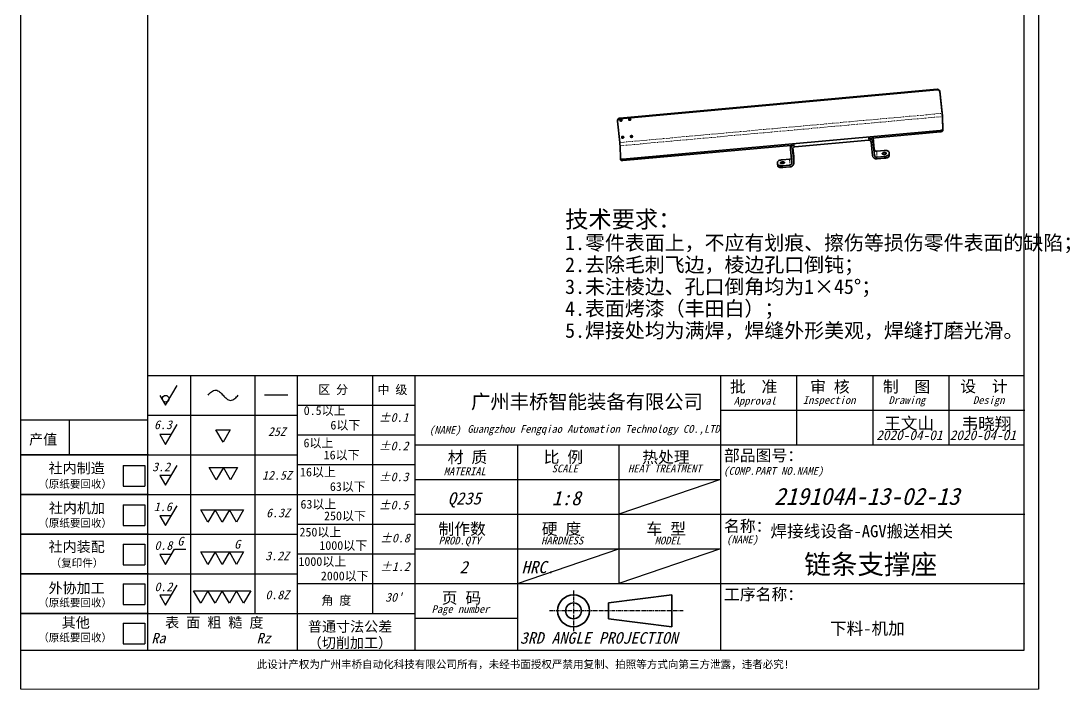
# Model space of a CAD drawing. Header units: millimetres. Extents: x -168473 to -148463, y 295526 to 306160.
# Drawn here: x -151616 to -149893, y 299127 to 300224 of the extents above; entities that cross this region are included whole.
import ezdxf

# ---------------------------------------------------------------- set-up
doc = ezdxf.new("R2010")
doc.units = ezdxf.units.MM
for name, pattern in [('CENTER', [10.16, 6.35, -1.27, 1.27, -1.27]), ('CENTERX2', [20.32, 12.7, -2.54, 2.54, -2.54]), ('PHANTOM', [12.7, 6.35, -1.27, 1.27, -1.27, 1.27, -1.27])]:
    doc.linetypes.add(name, pattern=pattern)
for name, color, linetype in [('SLD-0', 7, 'Continuous'), ('中心线层', 1, 'CENTERX2'), ('尺寸', 7, 'Continuous')]:
    doc.layers.add(name, color=color, linetype=linetype)
doc.layers.add('图框', color=7, linetype='Continuous', lineweight=20)
doc.layers.add('轮廓实线层', color=7, linetype='Continuous', lineweight=35)
doc.styles.add('SLDTEXTSTYLE0', font='')
doc.styles.add('SLDTEXTSTYLE1', font='')
doc.styles.add('SLDTEXTSTYLE2', font='')
doc.styles.get('SLDTEXTSTYLE0').set_extended_font_data('宋体')
doc.styles.get('SLDTEXTSTYLE1').set_extended_font_data('宋体', italic=True, bold=True)
doc.styles.get('SLDTEXTSTYLE2').set_extended_font_data('宋体')

msp = doc.modelspace()

# ---------------------------------------------------------------- linework, layer by layer
at = {"color": 7, "linetype": 'Continuous', "lineweight": 35}
for p, q in [((-150632.466, 300064.409), (-150110.861, 300111.625)), ((-150632.447, 300063.424), (-150110.841, 300110.641)), ((-150102.807, 300073.146), (-150106.499, 300108.356)), ((-150102.787, 300072.161), (-150106.479, 300107.371)), ((-150617.844, 300062.624), (-150617.91, 300062.029)), ((-150617.534, 300063.151), (-150617.844, 300062.624)), ((-150617.026, 300063.531), (-150617.534, 300063.151)), ((-150616.398, 300063.705), (-150617.026, 300063.531)), ((-150615.746, 300063.646), (-150616.398, 300063.705)), ((-150615.169, 300063.365), (-150615.746, 300063.646)), ((-150614.754, 300062.903), (-150615.169, 300063.365)), ((-150614.566, 300062.331), (-150614.754, 300062.903)), ((-150101.959, 300046.045), (-150102.374, 300066.89)), ((-150101.731, 300043.868), (-150102.146, 300064.712)), ((-150636.085, 300060.7), (-150636.065, 300059.715)), ((-150632.356, 300024.224), (-150636.048, 300059.434)), ((-150632.179, 300061.326), (-150632.245, 300060.731)), ((-150632.245, 300060.731), (-150632.056, 300060.159)), ((-150631.868, 300061.853), (-150632.179, 300061.326)), ((-150632.056, 300060.159), (-150631.642, 300059.697)), ((-150631.36, 300062.233), (-150631.868, 300061.853)), ((-150631.642, 300059.697), (-150631.065, 300059.416)), ((-150630.732, 300062.407), (-150631.36, 300062.233)), ((-150631.065, 300059.416), (-150630.412, 300059.358)), ((-150630.08, 300062.349), (-150630.732, 300062.407)), ((-150630.412, 300059.358), (-150629.785, 300059.532)), ((-150629.503, 300062.068), (-150630.08, 300062.349)), ((-150629.785, 300059.532), (-150629.277, 300059.911)), ((-150629.089, 300061.606), (-150629.503, 300062.068)), ((-150629.277, 300059.911), (-150628.966, 300060.439)), ((-150628.9, 300061.034), (-150629.089, 300061.606)), ((-150628.966, 300060.439), (-150628.9, 300061.034)), ((-150617.91, 300062.029), (-150617.722, 300061.457)), ((-150617.722, 300061.457), (-150617.308, 300060.995)), ((-150617.308, 300060.995), (-150616.73, 300060.714)), ((-150616.73, 300060.714), (-150616.078, 300060.655)), ((-150616.078, 300060.655), (-150615.45, 300060.829)), ((-150615.45, 300060.829), (-150614.943, 300061.209)), ((-150614.943, 300061.209), (-150614.632, 300061.736)), ((-150614.632, 300061.736), (-150614.566, 300062.331)), ((-150102.612, 300045.073), (-150102.25, 300045.39)), ((-150102.25, 300045.39), (-150102.029, 300045.718)), ((-150102.029, 300045.718), (-150101.959, 300046.045)), ((-150629.24, 300033.303), (-150629.307, 300032.708)), ((-150629.307, 300032.708), (-150629.118, 300032.136)), ((-150628.93, 300033.83), (-150629.24, 300033.303)), ((-150629.118, 300032.136), (-150628.704, 300031.674)), ((-150628.422, 300034.21), (-150628.93, 300033.83)), ((-150628.704, 300031.674), (-150628.127, 300031.393)), ((-150627.794, 300034.384), (-150628.422, 300034.21)), ((-150628.127, 300031.393), (-150627.474, 300031.335)), ((-150627.142, 300034.326), (-150627.794, 300034.384)), ((-150627.514, 299996.828), (-150105.908, 300044.044)), ((-150627.474, 300031.335), (-150626.847, 300031.509)), ((-150626.565, 300034.045), (-150627.142, 300034.326)), ((-150626.847, 300031.509), (-150626.339, 300031.889)), ((-150626.15, 300033.583), (-150626.565, 300034.045)), ((-150626.339, 300031.889), (-150626.028, 300032.416)), ((-150625.962, 300033.011), (-150626.15, 300033.583)), ((-150626.028, 300032.416), (-150625.962, 300033.011)), ((-150614.906, 300034.601), (-150614.972, 300034.006)), ((-150614.972, 300034.006), (-150614.784, 300033.434)), ((-150614.596, 300035.128), (-150614.906, 300034.601)), ((-150614.784, 300033.434), (-150614.37, 300032.972)), ((-150614.088, 300035.508), (-150614.596, 300035.128)), ((-150614.37, 300032.972), (-150613.792, 300032.691)), ((-150613.46, 300035.682), (-150614.088, 300035.508)), ((-150613.792, 300032.691), (-150613.14, 300032.632)), ((-150612.808, 300035.623), (-150613.46, 300035.682)), ((-150613.14, 300032.632), (-150612.512, 300032.806)), ((-150612.231, 300035.342), (-150612.808, 300035.623)), ((-150612.512, 300032.806), (-150612.004, 300033.186)), ((-150611.816, 300034.88), (-150612.231, 300035.342)), ((-150612.004, 300033.186), (-150611.694, 300033.713)), ((-150611.628, 300034.308), (-150611.816, 300034.88)), ((-150611.694, 300033.713), (-150611.628, 300034.308)), ((-150224.031, 300028.221), (-150345.075, 300017.264)), ((-150224.335, 300031.125), (-150105.68, 300041.866)), ((-150214.396, 300013.308), (-150216.339, 300031.849)), ((-150105.908, 300044.044), (-150105.132, 300044.146)), ((-150104.904, 300041.968), (-150105.68, 300041.866)), ((-150105.132, 300044.146), (-150104.387, 300044.307)), ((-150104.159, 300042.129), (-150104.904, 300041.968)), ((-150104.387, 300044.307), (-150103.702, 300044.521)), ((-150103.473, 300042.343), (-150104.159, 300042.129)), ((-150103.702, 300044.521), (-150103.102, 300044.779)), ((-150102.874, 300042.601), (-150103.473, 300042.343)), ((-150103.102, 300044.779), (-150102.612, 300045.073)), ((-150102.384, 300042.895), (-150102.874, 300042.601)), ((-150102.021, 300043.212), (-150102.384, 300042.895)), ((-150101.801, 300043.54), (-150102.021, 300043.212)), ((-150101.731, 300043.868), (-150101.801, 300043.54)), ((-150631.528, 299998.108), (-150631.943, 300018.953)), ((-150627.285, 299994.65), (-150345.379, 300020.168)), ((-150352.014, 300019.567), (-150351.893, 300013.491)), ((-150351.861, 300012.985), (-150349.578, 299991.206)), ((-150348.676, 300013.274), (-150346.393, 299991.494)), ((-150348.08, 300015.565), (-150346.589, 300001.342)), ((-150217.385, 300003.172), (-150219.668, 300024.952)), ((-150214.2, 300003.46), (-150216.483, 300025.24)), ((-150198.088, 300011.12), (-150210.033, 300010.039)), ((-150196.533, 300011.197), (-150198.088, 300011.12)), ((-150195.036, 300011.146), (-150196.533, 300011.197)), ((-150193.653, 300010.967), (-150195.036, 300011.146)), ((-150192.438, 300010.668), (-150193.653, 300010.967)), ((-150631.528, 299998.108), (-150631.445, 299997.795)), ((-150631.524, 299998.052), (-150631.296, 299995.874)), ((-150631.445, 299997.795), (-150631.212, 299997.508)), ((-150631.217, 299995.617), (-150631.296, 299995.874)), ((-150630.984, 299995.33), (-150631.217, 299995.617)), ((-150631.212, 299997.508), (-150630.839, 299997.257)), ((-150630.61, 299995.079), (-150630.984, 299995.33)), ((-150630.839, 299997.257), (-150630.339, 299997.053)), ((-150630.11, 299994.875), (-150630.61, 299995.079)), ((-150630.339, 299997.053), (-150629.731, 299996.904)), ((-150629.503, 299994.726), (-150630.11, 299994.875)), ((-150629.731, 299996.904), (-150629.04, 299996.815)), ((-150628.811, 299994.637), (-150629.503, 299994.726)), ((-150629.04, 299996.815), (-150628.291, 299996.789)), ((-150628.063, 299994.611), (-150628.811, 299994.637)), ((-150628.291, 299996.789), (-150627.514, 299996.828)), ((-150627.285, 299994.65), (-150628.063, 299994.611)), ((-150371.913, 299993.924), (-150372.637, 299993.29)), ((-150370.932, 299994.511), (-150371.913, 299993.924)), ((-150369.734, 299995.028), (-150370.932, 299994.511)), ((-150368.363, 299995.456), (-150369.734, 299995.028)), ((-150366.873, 299995.778), (-150368.363, 299995.456)), ((-150365.32, 299995.982), (-150366.873, 299995.778)), ((-150353.375, 299997.063), (-150365.32, 299995.982)), ((-150346.589, 300001.342), (-150346.557, 300000.836)), ((-150346.361, 299990.989), (-150346.557, 300000.836)), ((-150197.892, 300001.272), (-150209.837, 300000.191)), ((-150197.588, 299998.368), (-150209.533, 299997.287)), ((-150201.437, 300006.301), (-150201.574, 300005.872)), ((-150201.574, 300005.872), (-150201.42, 300005.469)), ((-150201.021, 300006.722), (-150201.437, 300006.301)), ((-150201.42, 300005.469), (-150200.989, 300005.125)), ((-150200.359, 300007.1), (-150201.021, 300006.722)), ((-150200.989, 300005.125), (-150200.315, 300004.867)), ((-150199.505, 300007.405), (-150200.359, 300007.1)), ((-150200.315, 300004.867), (-150199.452, 300004.718)), ((-150198.529, 300007.612), (-150199.505, 300007.405)), ((-150199.452, 300004.718), (-150198.471, 300004.688)), ((-150197.509, 300007.704), (-150198.529, 300007.612)), ((-150198.471, 300004.688), (-150197.451, 300004.78)), ((-150198.225, 300004.708), (-150198.315, 300004.694)), ((-150197.361, 300004.794), (-150198.225, 300004.708)), ((-150197.892, 300001.272), (-150196.34, 300001.476)), ((-150196.035, 299998.572), (-150197.588, 299998.368)), ((-150196.528, 300007.675), (-150197.509, 300007.704)), ((-150197.451, 300004.78), (-150196.475, 300004.987)), ((-150195.666, 300007.525), (-150196.528, 300007.675)), ((-150196.475, 300004.987), (-150195.621, 300005.292)), ((-150196.34, 300001.476), (-150194.85, 300001.798)), ((-150194.545, 299998.894), (-150196.035, 299998.572)), ((-150194.991, 300007.268), (-150195.666, 300007.525)), ((-150195.621, 300005.292), (-150194.96, 300005.67)), ((-150194.56, 300006.923), (-150194.991, 300007.268)), ((-150194.96, 300005.67), (-150194.543, 300006.091)), ((-150194.85, 300001.798), (-150193.479, 300002.226)), ((-150194.407, 300006.52), (-150194.56, 300006.923)), ((-150193.174, 299999.322), (-150194.545, 299998.894)), ((-150194.543, 300006.091), (-150194.407, 300006.52)), ((-150193.479, 300002.226), (-150192.28, 300002.743)), ((-150191.976, 299999.839), (-150193.174, 299999.322)), ((-150191.438, 300010.26), (-150192.438, 300010.668)), ((-150192.28, 300002.743), (-150191.3, 300003.33)), ((-150190.995, 300000.427), (-150191.976, 299999.839)), ((-150190.69, 300009.76), (-150191.438, 300010.26)), ((-150191.3, 300003.33), (-150190.575, 300003.965)), ((-150190.271, 300001.061), (-150190.995, 300000.427)), ((-150190.225, 300009.185), (-150190.69, 300009.76)), ((-150190.575, 300003.965), (-150190.134, 300004.621)), ((-150189.83, 300001.717), (-150190.271, 300001.061)), ((-150190.059, 300008.558), (-150190.225, 300009.185)), ((-150190.134, 300004.621), (-150189.994, 300005.276)), ((-150189.762, 300005.768), (-150190.066, 300008.672)), ((-150190.059, 300008.558), (-150189.994, 300005.276)), ((-150189.689, 300002.372), (-150189.83, 300001.717)), ((-150189.762, 300005.768), (-150189.755, 300005.654)), ((-150189.755, 300005.654), (-150189.689, 300002.372)), ((-150373.078, 299992.633), (-150373.218, 299991.978)), ((-150373.218, 299991.978), (-150373.153, 299988.696)), ((-150373.153, 299988.696), (-150372.987, 299988.069)), ((-150373.146, 299988.583), (-150372.842, 299985.679)), ((-150372.637, 299993.29), (-150373.078, 299992.633)), ((-150372.987, 299988.069), (-150372.522, 299987.495)), ((-150372.683, 299985.165), (-150372.842, 299985.679)), ((-150372.217, 299984.591), (-150372.683, 299985.165)), ((-150372.522, 299987.495), (-150371.775, 299986.994)), ((-150371.47, 299984.09), (-150372.217, 299984.591)), ((-150371.775, 299986.994), (-150370.774, 299986.586)), ((-150370.47, 299983.682), (-150371.47, 299984.09)), ((-150370.774, 299986.586), (-150369.56, 299986.287)), ((-150369.255, 299983.383), (-150370.47, 299983.682)), ((-150369.56, 299986.287), (-150368.177, 299986.108)), ((-150367.872, 299983.204), (-150369.255, 299983.383)), ((-150368.669, 299991.163), (-150368.806, 299990.734)), ((-150368.806, 299990.734), (-150368.652, 299990.331)), ((-150368.253, 299991.584), (-150368.669, 299991.163)), ((-150368.652, 299990.331), (-150368.221, 299989.987)), ((-150367.591, 299991.962), (-150368.253, 299991.584)), ((-150368.221, 299989.987), (-150367.547, 299989.729)), ((-150368.177, 299986.108), (-150366.679, 299986.057)), ((-150366.375, 299983.153), (-150367.872, 299983.204)), ((-150366.738, 299992.267), (-150367.591, 299991.962)), ((-150367.547, 299989.729), (-150366.684, 299989.58)), ((-150365.761, 299992.474), (-150366.738, 299992.267)), ((-150366.684, 299989.58), (-150365.703, 299989.55)), ((-150366.679, 299986.057), (-150365.124, 299986.134)), ((-150364.82, 299983.23), (-150366.375, 299983.153)), ((-150364.741, 299992.566), (-150365.761, 299992.474)), ((-150365.703, 299989.55), (-150364.683, 299989.642)), ((-150365.457, 299989.57), (-150365.547, 299989.556)), ((-150364.593, 299989.656), (-150365.457, 299989.57)), ((-150353.179, 299987.216), (-150365.124, 299986.134)), ((-150352.875, 299984.312), (-150364.82, 299983.23)), ((-150363.76, 299992.536), (-150364.741, 299992.566)), ((-150364.683, 299989.642), (-150363.707, 299989.849)), ((-150362.898, 299992.387), (-150363.76, 299992.536)), ((-150363.707, 299989.849), (-150362.853, 299990.154)), ((-150362.224, 299992.13), (-150362.898, 299992.387)), ((-150362.853, 299990.154), (-150362.192, 299990.532)), ((-150361.792, 299991.785), (-150362.224, 299992.13)), ((-150362.192, 299990.532), (-150361.776, 299990.953)), ((-150361.639, 299991.382), (-150361.792, 299991.785)), ((-150361.776, 299990.953), (-150361.639, 299991.382))]:
    msp.add_line(p, q, dxfattribs=at)
at = {"color": 8, "linetype": 'PHANTOM', "lineweight": 18}
for p, q in [((-150110.841, 300110.641), (-150110.861, 300111.625)), ((-150106.499, 300108.356), (-150106.479, 300107.371)), ((-150632.466, 300064.409), (-150632.447, 300063.424)), ((-150632.356, 300024.224), (-150102.787, 300072.161)), ((-150631.943, 300018.953), (-150102.374, 300066.89)), ((-150101.959, 300046.045), (-150101.731, 300043.868)), ((-150216.614, 300031.824), (-150216.483, 300025.24)), ((-150105.68, 300041.866), (-150105.908, 300044.044)), ((-150348.687, 300013.836), (-150348.676, 300013.274)), ((-150214.396, 300013.308), (-150214.2, 300003.46)), ((-150627.514, 299996.828), (-150627.285, 299994.65)), ((-150353.375, 299997.063), (-150353.179, 299987.216)), ((-150346.589, 300001.342), (-150346.393, 299991.494)), ((-150210.033, 300010.039), (-150209.837, 300000.191)), ((-150197.588, 299998.368), (-150197.892, 300001.272)), ((-150189.755, 300005.654), (-150190.059, 300008.558)), ((-150189.994, 300005.276), (-150189.689, 300002.372)), ((-150365.124, 299986.134), (-150364.82, 299983.23))]:
    msp.add_line(p, q, dxfattribs=at)
at = {"color": 7, "linetype": 'Continuous', "lineweight": 18}
for p, q in [((-150632.115, 300062.038), (-150631.51, 300062.49)), ((-150631.51, 300062.49), (-150630.763, 300062.697)), ((-150630.763, 300062.697), (-150629.986, 300062.628)), ((-150629.986, 300062.628), (-150629.299, 300062.293)), ((-150618.229, 300062), (-150618.15, 300062.708)), ((-150618.15, 300062.708), (-150617.78, 300063.336)), ((-150617.78, 300063.336), (-150617.176, 300063.788)), ((-150617.176, 300063.788), (-150616.428, 300063.995)), ((-150616.428, 300063.995), (-150615.652, 300063.926)), ((-150615.652, 300063.926), (-150614.965, 300063.591)), ((-150614.965, 300063.591), (-150614.472, 300063.041)), ((-150614.472, 300063.041), (-150614.247, 300062.36)), ((-150632.563, 300060.702), (-150632.484, 300061.411)), ((-150632.339, 300060.021), (-150632.563, 300060.702)), ((-150632.484, 300061.411), (-150632.115, 300062.038)), ((-150631.846, 300059.472), (-150632.339, 300060.021)), ((-150631.158, 300059.137), (-150631.846, 300059.472)), ((-150630.382, 300059.067), (-150631.158, 300059.137)), ((-150629.635, 300059.275), (-150630.382, 300059.067)), ((-150629.03, 300059.727), (-150629.635, 300059.275)), ((-150629.299, 300062.293), (-150628.806, 300061.744)), ((-150628.66, 300060.354), (-150629.03, 300059.727)), ((-150628.806, 300061.744), (-150628.581, 300061.063)), ((-150628.581, 300061.063), (-150628.66, 300060.354)), ((-150618.005, 300061.319), (-150618.229, 300062)), ((-150617.511, 300060.769), (-150618.005, 300061.319)), ((-150616.824, 300060.434), (-150617.511, 300060.769)), ((-150616.048, 300060.365), (-150616.824, 300060.434)), ((-150615.3, 300060.572), (-150616.048, 300060.365)), ((-150614.696, 300061.024), (-150615.3, 300060.572)), ((-150614.326, 300061.652), (-150614.696, 300061.024)), ((-150614.247, 300062.36), (-150614.326, 300061.652)), ((-150629.625, 300032.679), (-150629.546, 300033.388)), ((-150629.401, 300031.998), (-150629.625, 300032.679)), ((-150629.546, 300033.388), (-150629.177, 300034.015)), ((-150628.907, 300031.449), (-150629.401, 300031.998)), ((-150629.177, 300034.015), (-150628.572, 300034.467)), ((-150628.22, 300031.114), (-150628.907, 300031.449)), ((-150628.572, 300034.467), (-150627.825, 300034.674)), ((-150627.444, 300031.045), (-150628.22, 300031.114)), ((-150627.825, 300034.674), (-150627.048, 300034.605)), ((-150626.697, 300031.252), (-150627.444, 300031.045)), ((-150627.048, 300034.605), (-150626.361, 300034.27)), ((-150626.092, 300031.704), (-150626.697, 300031.252)), ((-150626.361, 300034.27), (-150625.868, 300033.721)), ((-150625.722, 300032.331), (-150626.092, 300031.704)), ((-150625.868, 300033.721), (-150625.643, 300033.04)), ((-150625.643, 300033.04), (-150625.722, 300032.331)), ((-150615.291, 300033.977), (-150615.212, 300034.685)), ((-150615.067, 300033.296), (-150615.291, 300033.977)), ((-150615.212, 300034.685), (-150614.842, 300035.313)), ((-150614.573, 300032.746), (-150615.067, 300033.296)), ((-150614.842, 300035.313), (-150614.238, 300035.765)), ((-150613.886, 300032.411), (-150614.573, 300032.746)), ((-150614.238, 300035.765), (-150613.49, 300035.972)), ((-150613.11, 300032.342), (-150613.886, 300032.411)), ((-150613.49, 300035.972), (-150612.714, 300035.903)), ((-150612.362, 300032.549), (-150613.11, 300032.342)), ((-150612.714, 300035.903), (-150612.027, 300035.568)), ((-150611.758, 300033.001), (-150612.362, 300032.549)), ((-150612.027, 300035.568), (-150611.534, 300035.018)), ((-150611.388, 300033.629), (-150611.758, 300033.001)), ((-150611.534, 300035.018), (-150611.309, 300034.337)), ((-150611.309, 300034.337), (-150611.388, 300033.629))]:
    msp.add_line(p, q, dxfattribs=at)
at = {"color": 7, "linetype": 'Continuous', "lineweight": 35}
for centre, radius, start, end in [((-150110.353, 300107.759), 3.9, 8.808926, 97.488948), ((-150110.333, 300106.774), 3.9, 8.808926, 97.488948), ((-150632.291, 300060.618), 3.795, 92.647356, 178.774591), ((-150632.282, 300059.655), 3.773, 92.508758, 183.361266), ((-150616.261, 300063.333), 1.723, 203.703315, 338.577695), ((-150235.995, 300058.461), 133.995, 2.673825, 6.291796), ((-150186.03, 300062.983), 83.747, 2.673822, 6.291795), ((-150630.595, 300062.036), 1.723, 203.707079, 338.573931), ((-150627.657, 300034.013), 1.723, 203.707079, 338.573931), ((-150613.323, 300035.31), 1.723, 203.703315, 338.577695), ((-150223.42, 300024.165), 7.02, 8.809033, 97.488893), ((-150223.522, 300024.354), 3.9, 8.808888, 97.488962), ((-150715.599, 300015.046), 83.747, 2.673822, 6.291795), ((-150345.082, 300013.384), 6.791, 92.507979, 183.361938), ((-150344.91, 300013.495), 3.773, 92.507876, 183.362119), ((-150210.542, 300013.905), 3.9, 188.808899, 277.488964), ((-150353.691, 300001.128), 4.077, 274.437595, 324.522316), ((-150210.448, 300004.247), 7.02, 188.808953, 277.488976), ((-150210.346, 300004.058), 3.9, 188.808899, 277.488964), ((-150353.344, 299990.985), 3.773, 272.508023, 3.361958), ((-150353.172, 299991.096), 6.791, 272.508075, 3.361838)]:
    msp.add_arc(centre, radius, start, end, dxfattribs=at)
at = {"layer": 'SLD-0'}
for p, q in [((-151616.256, 299126.939), (-151616.256, 301494.939)), ((-149944.256, 301494.939), (-149944.291, 299126.939)), ((-151616.256, 299568.83), (-151408.285, 299568.83)), ((-151536.841, 299568.83), (-151536.841, 299511.205)), ((-151406.782, 299511.205), (-151616.256, 299511.205)), ((-151448.304, 299494.15), (-151412.984, 299494.15)), ((-151448.304, 299494.15), (-151448.304, 299460.242)), ((-151412.984, 299494.15), (-151412.984, 299460.242)), ((-151448.304, 299460.242), (-151412.984, 299460.242)), ((-150968.968, 299470.97), (-150467.12, 299470.97)), ((-150467.12, 299470.97), (-150633.9, 299414.021)), ((-151406.782, 299446.12), (-151616.256, 299446.12)), ((-151448.304, 299429.35), (-151412.984, 299429.35)), ((-151448.304, 299429.35), (-151448.304, 299395.442)), ((-151412.984, 299429.35), (-151412.984, 299395.442)), ((-150968.968, 299414.021), (-149966.781, 299414.021)), ((-151448.304, 299395.442), (-151412.984, 299395.442)), ((-151406.782, 299381.036), (-151616.256, 299381.036)), ((-151448.304, 299364.55), (-151412.984, 299364.55)), ((-151448.304, 299364.55), (-151448.304, 299330.642)), ((-151412.984, 299364.55), (-151412.984, 299330.642)), ((-150968.968, 299357.072), (-150467.12, 299357.072)), ((-150800.68, 299300.122), (-150633.9, 299357.072)), ((-150467.12, 299357.072), (-150633.9, 299300.122)), ((-151448.304, 299330.642), (-151412.984, 299330.642)), ((-151406.782, 299315.951), (-151616.256, 299315.951)), ((-151448.304, 299299.75), (-151412.984, 299299.75)), ((-151448.304, 299299.75), (-151448.304, 299265.842)), ((-151412.984, 299299.75), (-151412.984, 299265.842)), ((-151448.304, 299265.842), (-151412.984, 299265.842)), ((-151406.782, 299250.866), (-151616.256, 299250.866)), ((-150968.968, 299243.173), (-150800.68, 299243.173)), ((-151448.304, 299234.95), (-151412.984, 299234.95)), ((-151448.304, 299234.95), (-151448.304, 299201.042)), ((-151412.984, 299234.95), (-151412.984, 299201.042)), ((-151448.304, 299201.042), (-151412.984, 299201.042))]:
    msp.add_line(p, q, dxfattribs=at)
at = {"layer": '中心线层', "linetype": 'CENTER'}
for p, q in [((-150708.505, 299288.95), (-150708.505, 299221.679)), ((-150528.131, 299255.315), (-150748.558, 299255.312))]:
    msp.add_line(p, q, dxfattribs=at)
at = {"layer": '图框', "lineweight": 25}
for p, q in [((-151408.29, 301444.922), (-151408.29, 299190.939)), ((-149968.29, 299190.939), (-149968.29, 301444.922)), ((-151616.256, 299190.939), (-149968.29, 299190.939))]:
    msp.add_line(p, q, dxfattribs=at)
at = {"layer": '图框'}
msp.add_line((-151616.256, 299126.939), (-149944.291, 299126.939), dxfattribs=at)
at = {"layer": '尺寸', "color": 7, "linetype": 'Continuous'}
for p, q in [((-151408.284, 299641.838), (-151408.29, 299190.939)), ((-151337.629, 299641.817), (-151337.629, 299251.309)), ((-151231.866, 299641.817), (-151231.866, 299251.309)), ((-151162.714, 299641.817), (-151162.714, 299190.939)), ((-151038.795, 299641.817), (-151038.795, 299251.309)), ((-150968.962, 299641.838), (-150968.968, 299190.939)), ((-150968.962, 299641.838), (-150968.962, 299527.94)), ((-151215.957, 299609.699), (-151177.991, 299609.699)), ((-151162.714, 299593.004), (-150968.962, 299593.004)), ((-151406.782, 299576.733), (-151162.714, 299576.733)), ((-151162.714, 299544.19), (-150968.968, 299544.19)), ((-151616.256, 299511.205), (-151162.714, 299511.205)), ((-151162.714, 299495.377), (-150968.968, 299495.377)), ((-151616.256, 299446.12), (-151162.714, 299446.12)), ((-151162.714, 299446.12), (-150968.968, 299446.12)), ((-151162.714, 299397.749), (-150968.968, 299397.749)), ((-151616.256, 299381.036), (-151162.714, 299381.036)), ((-151162.714, 299348.936), (-150968.968, 299348.936)), ((-151616.256, 299315.951), (-151162.714, 299315.951)), ((-151162.714, 299300.122), (-150967.459, 299300.122)), ((-151616.256, 299250.866), (-150968.968, 299250.866)), ((-151406.782, 299250.866), (-150968.968, 299250.866)), ((-151408.29, 299190.939), (-150968.968, 299190.939))]:
    msp.add_line(p, q, dxfattribs=at)
at = {"layer": '尺寸'}
for p, q in [((-151408.284, 299641.838), (-150968.962, 299641.838)), ((-150968.962, 299641.838), (-149968.283, 299641.838)), ((-150467.12, 299641.817), (-150467.12, 299190.939)), ((-150342.036, 299641.817), (-150342.036, 299527.919)), ((-150216.951, 299641.817), (-150216.951, 299527.919)), ((-150091.866, 299641.817), (-150091.866, 299527.919)), ((-149968.29, 299190.939), (-149968.283, 299641.838)), ((-151378.567, 299592.761), (-151359.779, 299625.303)), ((-151387.961, 299609.032), (-151378.567, 299592.761)), ((-150467.12, 299584.868), (-149966.781, 299584.868)), ((-151378.567, 299528.565), (-151359.779, 299561.107)), ((-151284.161, 299532.294), (-151295.904, 299552.633)), ((-151295.904, 299552.633), (-151272.419, 299552.633)), ((-151272.419, 299552.633), (-151284.161, 299532.294)), ((-151369.173, 299544.836), (-151387.961, 299544.836)), ((-151387.961, 299544.836), (-151378.567, 299528.565)), ((-150968.962, 299527.94), (-149968.284, 299527.94)), ((-150800.68, 299527.919), (-150800.68, 299190.939)), ((-150633.9, 299527.919), (-150633.9, 299300.122)), ((-151378.567, 299461.489), (-151359.779, 299494.032)), ((-151369.173, 299477.76), (-151387.961, 299477.76)), ((-151387.961, 299477.76), (-151378.567, 299461.489)), ((-151295.513, 299470.522), (-151307.256, 299490.861)), ((-151307.256, 299490.861), (-151283.77, 299490.861)), ((-151283.77, 299490.861), (-151295.513, 299470.522)), ((-151283.77, 299490.861), (-151260.285, 299490.861)), ((-151272.027, 299470.522), (-151283.77, 299490.861)), ((-151260.285, 299490.861), (-151272.027, 299470.522)), ((-151378.567, 299395.176), (-151359.779, 299427.719)), ((-151369.173, 299411.447), (-151387.961, 299411.447)), ((-151387.961, 299411.447), (-151378.567, 299395.176)), ((-151309.125, 299400.792), (-151320.867, 299421.131)), ((-151320.867, 299421.131), (-151297.382, 299421.131)), ((-151297.382, 299421.131), (-151309.125, 299400.792)), ((-151297.382, 299421.131), (-151273.897, 299421.131)), ((-151285.639, 299400.792), (-151297.382, 299421.131)), ((-151273.897, 299421.131), (-151285.639, 299400.792)), ((-151262.154, 299400.792), (-151273.897, 299421.131)), ((-151273.897, 299421.131), (-151250.411, 299421.131)), ((-151250.411, 299421.131), (-151262.154, 299400.792)), ((-151378.567, 299331.584), (-151364.093, 299356.655)), ((-151364.093, 299356.655), (-151345.488, 299356.655)), ((-151369.173, 299347.856), (-151387.961, 299347.856)), ((-151387.961, 299347.856), (-151378.567, 299331.584)), ((-151309.125, 299331.584), (-151320.868, 299351.923)), ((-151320.868, 299351.923), (-151297.383, 299351.923)), ((-151297.383, 299351.923), (-151309.125, 299331.584)), ((-151297.383, 299351.923), (-151273.897, 299351.923)), ((-151285.64, 299331.584), (-151297.383, 299351.923)), ((-151273.897, 299351.923), (-151285.64, 299331.584)), ((-151262.154, 299331.584), (-151273.897, 299351.923)), ((-151273.897, 299351.923), (-151250.412, 299351.923)), ((-151250.412, 299351.923), (-151262.154, 299331.584)), ((-151378.567, 299264.654), (-151359.779, 299297.196)), ((-151320.867, 299267.873), (-151332.61, 299288.212)), ((-151332.61, 299288.212), (-151309.125, 299288.212)), ((-151309.125, 299288.212), (-151320.867, 299267.873)), ((-151309.125, 299288.212), (-151285.639, 299288.212)), ((-151297.382, 299267.873), (-151309.125, 299288.212)), ((-151285.639, 299288.212), (-151297.382, 299267.873)), ((-151273.897, 299267.873), (-151285.639, 299288.212)), ((-151285.639, 299288.212), (-151262.154, 299288.212)), ((-151262.154, 299288.212), (-151273.897, 299267.873)), ((-151250.411, 299267.873), (-151262.154, 299288.212)), ((-151262.154, 299288.212), (-151238.668, 299288.212)), ((-151238.668, 299288.212), (-151250.411, 299267.873)), ((-150967.459, 299300.122), (-149966.781, 299300.122)), ((-151369.173, 299280.925), (-151387.961, 299280.925)), ((-151387.961, 299280.925), (-151378.567, 299264.654)), ((-150968.968, 299190.939), (-149968.29, 299190.939))]:
    msp.add_line(p, q, dxfattribs=at)
msp.add_circle((-151378.567, 299603.608), 5.424, dxfattribs=at)
at = {"layer": '尺寸', "color": 7, "linetype": 'Continuous'}
msp.add_open_spline([(-151308.776, 299609.431), (-151307.15, 299611.564), (-151303.592, 299615.168), (-151296.326, 299618.827), (-151289.215, 299614.962), (-151284.168, 299609.249), (-151279.09, 299603.542), (-151271.843, 299599.683), (-151264.543, 299603.607), (-151261.032, 299607.37), (-151259.433, 299609.589)], degree=3, knots=[0, 0, 0, 0, 6.96407432, 13.29707517, 19.12167134, 26.15937045, 33.27166208, 39.14319444, 45.57780543, 52.67754896, 52.67754896, 52.67754896, 52.67754896], dxfattribs=at)
at = {"layer": '轮廓实线层'}
for p, q in [((-150651.024, 299268.332), (-150546.888, 299281.349)), ((-150546.888, 299281.349), (-150546.888, 299229.281)), ((-150651.024, 299242.298), (-150651.024, 299268.332)), ((-150546.888, 299229.281), (-150651.024, 299242.298))]:
    msp.add_line(p, q, dxfattribs=at)
for radius in [26.034, 13.017]:
    msp.add_arc((-150708.505, 299255.315), radius, 0, 359.989383, dxfattribs=at)

# ---------------------------------------------------------------- texts
at = {"layer": 'SLD-0', "linetype": 'Continuous'}
for s, height, style, p in [('王文山', 20, 'SLDTEXTSTYLE0', (-150198.077, 299552.97)), ('韦晓翔', 20, 'SLDTEXTSTYLE0', (-150070.787, 299552.523)), ('2020-04-01', 16, 'SLDTEXTSTYLE1', (-150211.137, 299535.618)), ('2020-04-01', 16, 'SLDTEXTSTYLE1', (-150090.473, 299535.618)), ('Q235', 20, 'SLDTEXTSTYLE1', (-150915.049, 299429.895)), ('219104A-13-02-13', 28, 'SLDTEXTSTYLE1', (-150378.895, 299429.265)), ('焊接线设备-AGV搬送相关', 20, 'SLDTEXTSTYLE0', (-150384.922, 299376.137)), ('链条支撑座', 32, 'SLDTEXTSTYLE0', (-150329.352, 299315.653)), ('2', 20, 'SLDTEXTSTYLE1', (-150895.735, 299317.096)), ('HRC.', 20, 'SLDTEXTSTYLE1', (-150793.691, 299317.096)), ('下料-机加', 20, 'SLDTEXTSTYLE0', (-150286.989, 299216.404)), ('此设计产权为广州丰桥自动化科技有限公司所有，未经书面授权严禁用复制、拍照等方式向第三方泄露，违者必究!', 12.7, 'SLDTEXTSTYLE2', (-151229.026, 299161.086))]:
    msp.add_text(s, height=height, dxfattribs=dict(at, style=style)).set_placement(p)
at = {"layer": 'SLD-0', "color": 0, "attachment_point": 1, "style": 'SLDTEXTSTYLE0'}
for s, insert, char_height in [('技术要求：', (-150722.263, 299912.29), 28), ('1.零件表面上，不应有划痕、擦伤等损伤零件表面的缺陷；', (-150722.263, 299871.635), 24), ('2.去除毛刺飞边，棱边孔口倒钝；', (-150722.263, 299835.635), 24), ('3.未注棱边、孔口倒角均为1×45°；', (-150722.263, 299799.635), 24), ('4.表面烤漆（丰田白）；', (-150722.263, 299763.635), 24), ('5.焊接处均为满焊，焊缝外形美观，焊缝打磨光滑。', (-150722.263, 299727.635), 24)]:
    msp.add_mtext(s, dxfattribs=dict(at, insert=insert, char_height=char_height))
at = {"layer": '尺寸', "linetype": 'Continuous'}
for s, height, style, p in [('批  准', 19.05, 'SLDTEXTSTYLE0', (-150451.471, 299613.791)), ('审 核', 19.05, 'SLDTEXTSTYLE0', (-150319.667, 299613.684)), ('制  图', 19.05, 'SLDTEXTSTYLE0', (-150200.296, 299613.897)), ('设  计', 19.05, 'SLDTEXTSTYLE0', (-150073.051, 299614.429)), ('广州丰桥智能装备有限公司', 23.28333, 'SLDTEXTSTYLE0', (-150876.897, 299587.094)), ('Approval', 12.7, 'SLDTEXTSTYLE1', (-150445.16, 299593.862)), ('Inspection', 12.7, 'SLDTEXTSTYLE1', (-150331.637, 299595.006)), ('Drawing', 12.7, 'SLDTEXTSTYLE1', (-150190.965, 299595.006)), ('Design', 12.7, 'SLDTEXTSTYLE1', (-150052.263, 299595.006)), ('6.3', 14.4, 'SLDTEXTSTYLE1', (-151397.679, 299553.639)), ('(NAME)', 12.7, 'SLDTEXTSTYLE1', (-150945.815, 299545.941)), ('Guangzhou Fengqiao Automation Technology CO.,LTD', 12.7, 'SLDTEXTSTYLE1', (-150882.922, 299547.572)), ('材 质', 19.05, 'SLDTEXTSTYLE0', (-150915.219, 299498.086)), ('比 例', 19.05, 'SLDTEXTSTYLE0', (-150757.57, 299498.299)), ('热处理', 19.05, 'SLDTEXTSTYLE0', (-150595.571, 299498.193)), ('部品图号：', 19.05, 'SLDTEXTSTYLE0', (-150461.221, 299500.981)), ('3.2', 14.4, 'SLDTEXTSTYLE1', (-151400.689, 299484.439)), ('SCALE', 12.7, 'SLDTEXTSTYLE1', (-150744.32, 299482.684)), ('HEAT TREATMENT', 12.7, 'SLDTEXTSTYLE1', (-150618.847, 299482.684)), ('MATERIAL', 12.7, 'SLDTEXTSTYLE1', (-150921.694, 299477.971)), ('(COMP.PART NO.NAME)', 12.7, 'SLDTEXTSTYLE1', (-150462.401, 299478.686)), ('1:8', 23.2833, 'SLDTEXTSTYLE1', (-150744.047, 299428.727)), ('1.6', 14.4, 'SLDTEXTSTYLE1', (-151397.921, 299419.026)), ('制作数', 19.05, 'SLDTEXTSTYLE0', (-150930.449, 299380.325)), ('硬 度', 19.05, 'SLDTEXTSTYLE0', (-150760.632, 299380.325)), ('车 型', 19.05, 'SLDTEXTSTYLE0', (-150588.628, 299380.432)), ('名称：', 19.05, 'SLDTEXTSTYLE0', (-150461.221, 299385.013)), ('PROD.QTY', 12.7, 'SLDTEXTSTYLE1', (-150930.139, 299364.307)), ('HARDNESS', 12.7, 'SLDTEXTSTYLE1', (-150761.588, 299364.307)), ('MODEL', 12.7, 'SLDTEXTSTYLE1', (-150575.122, 299364.307)), ('(NAME)', 12.7, 'SLDTEXTSTYLE1', (-150457.44, 299366.156)), ('0.8', 14.4, 'SLDTEXTSTYLE1', (-151396.967, 299355.469)), ('0.2', 14.4, 'SLDTEXTSTYLE1', (-151396.887, 299287.522)), ('页 码', 19.05, 'SLDTEXTSTYLE0', (-150925.021, 299267.123)), ('工序名称：', 19.05, 'SLDTEXTSTYLE0', (-150461.221, 299272.865)), ('Page number', 12.7, 'SLDTEXTSTYLE1', (-150941.569, 299251.874)), ('表 面 粗 糙 度', 16.9333, 'SLDTEXTSTYLE0', (-151379.394, 299227.632)), ('普通寸法公差', 16.9333, 'SLDTEXTSTYLE0', (-151144.766, 299221.02)), ('Ra             Rz', 16.93333, 'SLDTEXTSTYLE1', (-151401.845, 299202.025)), ('3RD ANGLE PROJECTION', 19.05, 'SLDTEXTSTYLE1', (-150796.521, 299201.285)), ('（切削加工）', 16.9333, 'SLDTEXTSTYLE0', (-151145.002, 299194.285))]:
    msp.add_text(s, height=height, dxfattribs=dict(at, style=style)).set_placement(p)
at = {"layer": '尺寸', "color": 7, "linetype": 'Continuous'}
for s, height, style, p in [('区 分', 14.4, 'SLDTEXTSTYLE0', (-151127.905, 299611.288)), ('中 级', 14.4, 'SLDTEXTSTYLE0', (-151030.546, 299611.047)), ('0.5以上', 14.4, 'SLDTEXTSTYLE0', (-151151.737, 299576.889)), ('±0.1', 14.4, 'SLDTEXTSTYLE1', (-151028.534, 299565.684)), ('6以下', 14.4, 'SLDTEXTSTYLE0', (-151107.907, 299552.976)), ('产值', 16.9333, 'SLDTEXTSTYLE0', (-151602.933, 299528.343)), ('25Z', 14.4, 'SLDTEXTSTYLE1', (-151210.557, 299542.334)), ('6以上', 14.4, 'SLDTEXTSTYLE0', (-151152.067, 299523.751)), ('±0.2', 14.4, 'SLDTEXTSTYLE1', (-151028.534, 299518.869)), ('16以下', 14.4, 'SLDTEXTSTYLE0', (-151118.903, 299504.005)), ('社内制造', 16.9333, 'SLDTEXTSTYLE0', (-151571.051, 299481.114)), ('12.5Z', 14.4, 'SLDTEXTSTYLE1', (-151220.224, 299470.588)), ('16以上', 14.4, 'SLDTEXTSTYLE0', (-151157.767, 299476.012)), ('±0.3', 14.4, 'SLDTEXTSTYLE1', (-151028.534, 299468.129)), ('（原纸要回收）', 12.7, 'SLDTEXTSTYLE0', (-151587.967, 299457.246)), ('63以下', 14.4, 'SLDTEXTSTYLE0', (-151108.742, 299452.1)), ('社内机加', 16.9333, 'SLDTEXTSTYLE0', (-151570.578, 299415.606)), ('63以上', 14.4, 'SLDTEXTSTYLE0', (-151157.084, 299423.129)), ('±0.5', 14.4, 'SLDTEXTSTYLE1', (-151028.534, 299421.85)), ('（原纸要回收）', 12.7, 'SLDTEXTSTYLE0', (-151587.967, 299393.091)), ('6.3Z', 14.4, 'SLDTEXTSTYLE1', (-151213.479, 299408.9)), ('250以下', 14.4, 'SLDTEXTSTYLE0', (-151118.261, 299404.014)), ('250以上', 14.4, 'SLDTEXTSTYLE0', (-151158.659, 299377.425)), ('G', 14.4, 'SLDTEXTSTYLE1', (-151359.284, 299362.435)), ('±0.8', 14.4, 'SLDTEXTSTYLE1', (-151026.385, 299367.659)), ('社内装配', 16.9333, 'SLDTEXTSTYLE0', (-151571.004, 299352.144)), ('G', 14.4, 'SLDTEXTSTYLE1', (-151265.925, 299357.416)), ('1000以下', 14.4, 'SLDTEXTSTYLE0', (-151125.984, 299355.405)), ('（复印件）', 12.7, 'SLDTEXTSTYLE0', (-151567.555, 299327.565)), ('3.2Z', 14.4, 'SLDTEXTSTYLE1', (-151214.908, 299338.282)), ('1000以上', 14.4, 'SLDTEXTSTYLE0', (-151160.394, 299329.063)), ('±1.2', 14.4, 'SLDTEXTSTYLE1', (-151026.385, 299320.752)), ('2000以下', 14.4, 'SLDTEXTSTYLE0', (-151123.549, 299305.407)), ('外协加工', 16.9333, 'SLDTEXTSTYLE0', (-151571.004, 299284.197)), ('0.8Z', 14.4, 'SLDTEXTSTYLE1', (-151214.667, 299274.388)), ('（原纸要回收）', 12.7, 'SLDTEXTSTYLE0', (-151587.967, 299262.429)), ('角 度', 14.4, 'SLDTEXTSTYLE0', (-151122.728, 299265.113)), ("30'", 14.4, 'SLDTEXTSTYLE1', (-151017.928, 299270.307)), ('其他', 16.9333, 'SLDTEXTSTYLE0', (-151549.362, 299227.632)), ('（原纸要回收）', 12.7, 'SLDTEXTSTYLE0', (-151587.967, 299205.059))]:
    msp.add_text(s, height=height, dxfattribs=dict(at, style=style)).set_placement(p)

doc.saveas('drawing.dxf')
